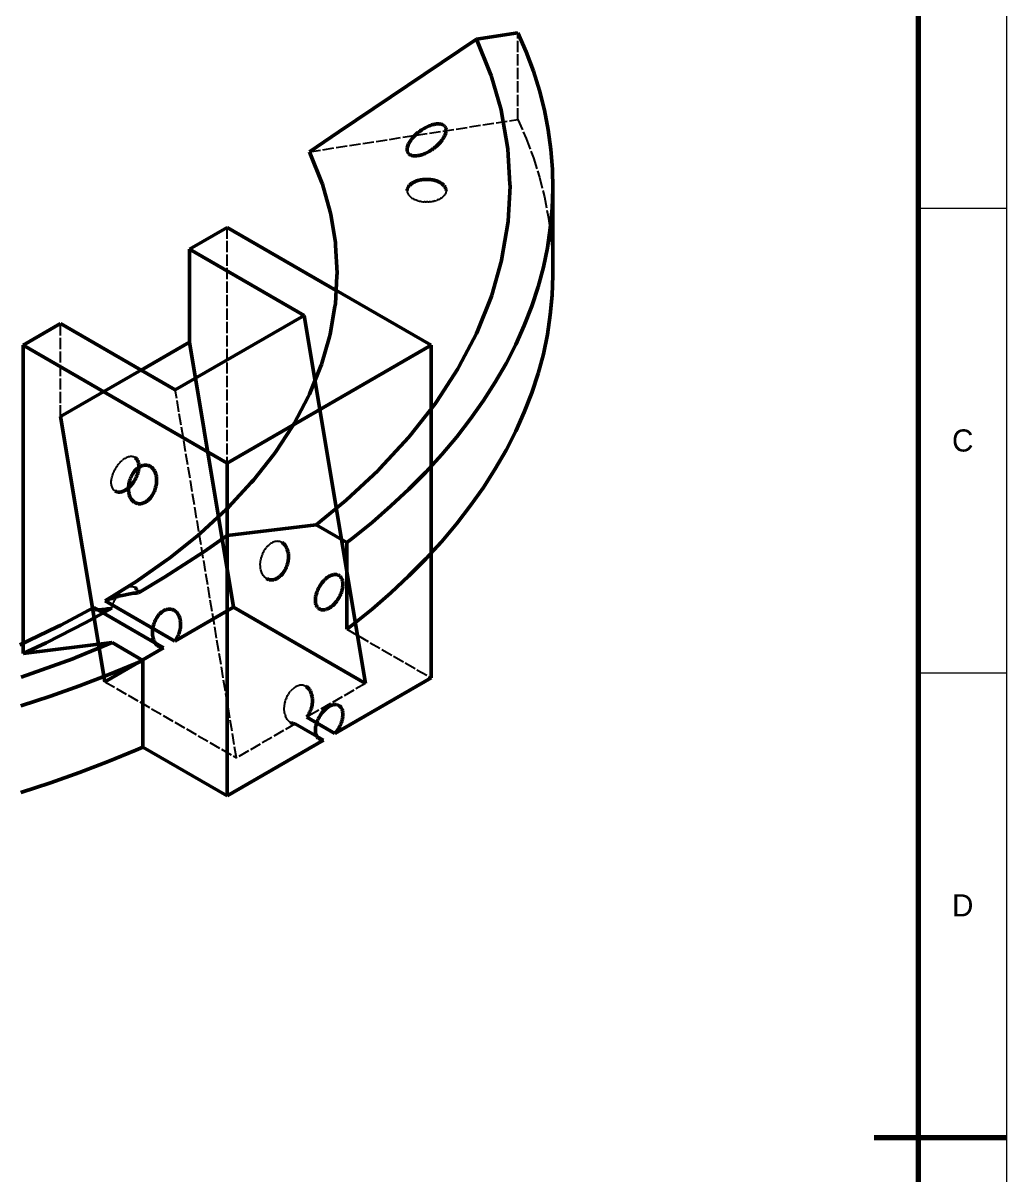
# Model space of a CAD drawing. Header units: millimetres. Extents: x 0 to 594, y 0 to 420.
# Drawn here: x 482.9 to 594, y 205.8 to 335.9 of the extents above; entities that cross this region are included whole.
import ezdxf
from ezdxf.enums import TextEntityAlignment as Align

# ---------------------------------------------------------------- set-up
doc = ezdxf.new("R2010")
doc.units = ezdxf.units.MM
doc.linetypes.add('DASHED', pattern=[1.524, 1.27, -0.254])
for name, color, linetype, lineweight in [('FINA', 7, 'CONTINUOUS', 18), ('NORMA', 7, 'CONTINUOUS', 70), ('OCULTA', 8, 'DASHED', 25), ('TEXTO', 7, 'CONTINUOUS', 25), ('VISIBLE', 7, 'CONTINUOUS', 50)]:
    doc.layers.add(name, color=color, linetype=linetype, lineweight=lineweight)

msp = doc.modelspace()

# ---------------------------------------------------------------- linework, layer by layer
at = {"layer": 'FINA'}
for p, q in [((584, 315), (594, 315)), ((584, 262.5), (594, 262.5)), ((584, 210), (594, 210))]:
    msp.add_line(p, q, dxfattribs=at)
msp.add_lwpolyline([(0, 0), (594, 0), (594, 420), (0, 420)], close=True, dxfattribs=at)
at = {"layer": 'NORMA'}
msp.add_line((594, 210), (579, 210), dxfattribs=at)
msp.add_lwpolyline([(20, 10), (584, 10), (584, 410), (20, 410)], close=True, dxfattribs=at)
at = {"layer": 'OCULTA'}
for p, q in [((538.76, 325), (538.76, 334.8)), ((515.22, 321.36), (538.76, 325)), ((538.76, 325), (539.7, 322.84)), ((539.7, 322.84), (540.51, 320.66)), ((540.51, 320.66), (541.19, 318.47)), ((541.19, 318.47), (541.75, 316.27)), ((526.25, 316.97), (526.25, 316.88)), ((526.25, 316.88), (526.26, 316.8)), ((526.26, 316.8), (526.29, 316.72)), ((526.29, 316.72), (526.32, 316.64)), ((526.32, 316.64), (526.36, 316.56)), ((526.36, 316.56), (526.41, 316.48)), ((526.41, 316.48), (526.47, 316.4)), ((526.47, 316.4), (526.54, 316.33)), ((526.54, 316.33), (526.62, 316.26)), ((526.62, 316.26), (526.7, 316.19)), ((526.7, 316.19), (526.79, 316.13)), ((530.19, 316.19), (530.1, 316.13)), ((530.28, 316.26), (530.19, 316.19)), ((530.35, 316.33), (530.28, 316.26)), ((530.42, 316.4), (530.35, 316.33)), ((530.48, 316.48), (530.42, 316.4)), ((530.53, 316.56), (530.48, 316.48)), ((530.57, 316.64), (530.53, 316.56)), ((530.6, 316.72), (530.57, 316.64)), ((530.63, 316.8), (530.6, 316.72)), ((530.64, 316.88), (530.63, 316.8)), ((530.65, 316.97), (530.64, 316.88)), ((541.75, 316.27), (542.18, 314.05)), ((526.79, 316.13), (526.89, 316.07)), ((526.89, 316.07), (527, 316.01)), ((527, 316.01), (527.11, 315.96)), ((527.11, 315.96), (527.22, 315.91)), ((527.22, 315.91), (527.35, 315.87)), ((527.47, 315.83), (527.35, 315.87)), ((527.47, 315.83), (527.6, 315.79)), ((527.6, 315.79), (527.74, 315.76)), ((527.74, 315.76), (527.88, 315.74)), ((527.88, 315.74), (528.02, 315.72)), ((528.02, 315.72), (528.16, 315.71)), ((528.3, 315.7), (528.16, 315.71)), ((528.3, 315.7), (528.45, 315.7)), ((528.59, 315.7), (528.45, 315.7)), ((528.59, 315.7), (528.73, 315.71)), ((528.88, 315.72), (528.73, 315.71)), ((528.88, 315.72), (529.02, 315.74)), ((529.02, 315.74), (529.15, 315.76)), ((529.15, 315.76), (529.29, 315.79)), ((529.42, 315.83), (529.29, 315.79)), ((529.42, 315.83), (529.55, 315.87)), ((529.67, 315.91), (529.55, 315.87)), ((529.79, 315.96), (529.67, 315.91)), ((529.79, 315.96), (529.9, 316.01)), ((530, 316.07), (529.9, 316.01)), ((530.1, 316.13), (530, 316.07)), ((542.18, 314.05), (542.49, 311.84)), ((505.91, 278.01), (505.91, 312.81)), ((542.49, 311.84), (542.67, 309.61)), ((542.67, 309.61), (542.71, 307.38)), ((487.1, 291.45), (487.1, 301.95)), ((506.97, 252.91), (500.06, 294.47)), ((493.7, 286.14), (493.79, 286.24)), ((493.88, 286.34), (493.79, 286.24)), ((493.88, 286.34), (493.98, 286.43)), ((493.98, 286.43), (494.08, 286.51)), ((494.18, 286.59), (494.08, 286.51)), ((494.18, 286.59), (494.28, 286.66)), ((494.38, 286.72), (494.28, 286.66)), ((494.49, 286.78), (494.38, 286.72)), ((494.59, 286.82), (494.49, 286.78)), ((494.69, 286.86), (494.59, 286.82)), ((494.79, 286.89), (494.69, 286.86)), ((494.88, 286.91), (494.79, 286.89)), ((494.98, 286.93), (494.88, 286.91)), ((495.07, 286.93), (494.98, 286.93)), ((495.16, 286.93), (495.07, 286.93)), ((495.25, 286.92), (495.16, 286.93)), ((495.33, 286.9), (495.25, 286.92)), ((495.41, 286.87), (495.33, 286.9)), ((495.48, 286.83), (495.41, 286.87)), ((492.95, 284.78), (492.99, 284.91)), ((492.99, 284.91), (493.04, 285.04)), ((493.04, 285.04), (493.09, 285.18)), ((493.09, 285.18), (493.15, 285.3)), ((493.15, 285.3), (493.21, 285.43)), ((493.28, 285.56), (493.21, 285.43)), ((493.28, 285.56), (493.36, 285.68)), ((493.36, 285.68), (493.44, 285.8)), ((493.44, 285.8), (493.52, 285.92)), ((493.61, 286.03), (493.52, 285.92)), ((493.61, 286.03), (493.7, 286.14)), ((492.83, 284.15), (492.84, 284.27)), ((492.83, 284.03), (492.83, 284.15)), ((492.83, 283.91), (492.83, 284.03)), ((492.84, 283.8), (492.83, 283.91)), ((492.84, 284.27), (492.86, 284.39)), ((492.86, 283.69), (492.84, 283.8)), ((492.86, 284.39), (492.88, 284.52)), ((492.88, 283.59), (492.86, 283.69)), ((492.88, 284.52), (492.91, 284.65)), ((492.91, 284.65), (492.95, 284.78)), ((492.91, 283.5), (492.88, 283.59)), ((492.95, 283.41), (492.91, 283.5)), ((492.99, 283.32), (492.95, 283.41)), ((493.04, 283.25), (492.99, 283.32)), ((493.09, 283.18), (493.04, 283.25)), ((493.15, 283.12), (493.09, 283.18)), ((493.21, 283.06), (493.15, 283.12)), ((493.28, 283.02), (493.21, 283.06)), ((510.72, 277.04), (510.82, 277.11)), ((510.92, 277.17), (510.82, 277.11)), ((511.02, 277.23), (510.92, 277.17)), ((511.13, 277.27), (511.02, 277.23)), ((511.23, 277.31), (511.13, 277.27)), ((511.33, 277.34), (511.23, 277.31)), ((511.44, 277.36), (511.33, 277.34)), ((511.54, 277.37), (511.44, 277.36)), ((511.64, 277.36), (511.54, 277.37)), ((511.74, 277.36), (511.64, 277.36)), ((511.84, 277.34), (511.74, 277.36)), ((511.94, 277.31), (511.84, 277.34)), ((512.03, 277.27), (511.94, 277.31)), ((512.12, 277.23), (512.03, 277.27)), ((509.82, 275.68), (509.86, 275.82)), ((509.92, 275.96), (509.86, 275.82)), ((509.92, 275.96), (509.98, 276.09)), ((509.98, 276.09), (510.04, 276.22)), ((510.04, 276.22), (510.11, 276.34)), ((510.19, 276.46), (510.11, 276.34)), ((510.19, 276.46), (510.27, 276.57)), ((510.27, 276.57), (510.35, 276.68)), ((510.44, 276.78), (510.35, 276.68)), ((510.44, 276.78), (510.53, 276.87)), ((510.53, 276.87), (510.62, 276.96)), ((510.72, 277.04), (510.62, 276.96)), ((509.66, 274.83), (509.67, 274.97)), ((509.66, 274.69), (509.66, 274.83)), ((509.67, 274.55), (509.66, 274.69)), ((509.67, 274.97), (509.69, 275.12)), ((509.68, 274.42), (509.67, 274.55)), ((509.69, 275.12), (509.71, 275.26)), ((509.71, 275.26), (509.74, 275.4)), ((509.74, 275.4), (509.77, 275.54)), ((509.82, 275.68), (509.77, 275.54)), ((509.7, 274.29), (509.68, 274.42)), ((509.72, 274.16), (509.7, 274.29)), ((509.75, 274.04), (509.72, 274.16)), ((509.79, 273.92), (509.75, 274.04)), ((509.83, 273.8), (509.79, 273.92)), ((509.88, 273.7), (509.83, 273.8)), ((509.94, 273.6), (509.88, 273.7)), ((510, 273.5), (509.94, 273.6)), ((510.07, 273.41), (510, 273.5)), ((510.14, 273.33), (510.07, 273.41)), ((510.22, 273.26), (510.14, 273.33)), ((510.3, 273.2), (510.22, 273.26)), ((494.28, 271.96), (494.18, 271.89)), ((494.38, 272.02), (494.28, 271.96)), ((494.49, 272.08), (494.38, 272.02)), ((494.59, 272.13), (494.49, 272.08)), ((494.69, 272.16), (494.59, 272.13)), ((494.79, 272.19), (494.69, 272.16)), ((494.88, 272.22), (494.79, 272.19)), ((494.98, 272.23), (494.88, 272.22)), ((495.07, 272.24), (494.98, 272.23)), ((495.16, 272.23), (495.07, 272.24)), ((495.25, 272.22), (495.16, 272.23)), ((495.33, 272.2), (495.25, 272.22)), ((495.41, 272.17), (495.33, 272.2)), ((495.48, 272.13), (495.41, 272.17)), ((510.39, 273.15), (510.3, 273.2)), ((493.09, 270.48), (493.15, 270.61)), ((493.15, 270.61), (493.21, 270.74)), ((493.28, 270.86), (493.21, 270.74)), ((493.28, 270.86), (493.36, 270.99)), ((493.36, 270.99), (493.44, 271.11)), ((493.44, 271.11), (493.52, 271.22)), ((493.61, 271.33), (493.52, 271.22)), ((493.61, 271.33), (493.7, 271.44)), ((493.7, 271.44), (493.79, 271.54)), ((493.88, 271.64), (493.79, 271.54)), ((493.98, 271.73), (493.88, 271.64)), ((493.98, 271.73), (494.08, 271.81)), ((494.18, 271.89), (494.08, 271.81)), ((492.88, 269.82), (492.91, 269.95)), ((492.88, 269.8), (492.88, 269.82)), ((492.91, 269.95), (492.95, 270.08)), ((492.95, 270.08), (492.99, 270.22)), ((492.99, 270.22), (493.04, 270.35)), ((493.04, 270.35), (493.09, 270.48)), ((519.44, 267.44), (528.96, 261.94)), ((492.08, 261.51), (506.97, 252.91)), ((512.89, 260.2), (512.82, 260.08)), ((512.89, 260.2), (512.97, 260.31)), ((512.97, 260.31), (513.06, 260.42)), ((513.14, 260.52), (513.06, 260.42)), ((513.24, 260.61), (513.14, 260.52)), ((513.24, 260.61), (513.33, 260.7)), ((513.43, 260.78), (513.33, 260.7)), ((513.53, 260.85), (513.43, 260.78)), ((513.63, 260.91), (513.53, 260.85)), ((513.73, 260.97), (513.63, 260.91)), ((513.83, 261.01), (513.73, 260.97)), ((513.94, 261.05), (513.83, 261.01)), ((514.04, 261.08), (513.94, 261.05)), ((514.14, 261.1), (514.04, 261.08)), ((514.25, 261.11), (514.14, 261.1)), ((514.35, 261.11), (514.25, 261.11)), ((514.45, 261.1), (514.35, 261.11)), ((514.55, 261.08), (514.45, 261.1)), ((514.64, 261.05), (514.55, 261.08)), ((514.73, 261.01), (514.64, 261.05)), ((514.82, 260.97), (514.73, 261.01)), ((521.54, 261.32), (514.9, 257.49)), ((512.39, 258.86), (512.42, 259)), ((512.42, 259), (512.44, 259.14)), ((512.48, 259.28), (512.44, 259.14)), ((512.48, 259.28), (512.52, 259.42)), ((512.52, 259.42), (512.57, 259.56)), ((512.62, 259.7), (512.57, 259.56)), ((512.62, 259.7), (512.68, 259.83)), ((512.68, 259.83), (512.75, 259.96)), ((512.75, 259.96), (512.82, 260.08)), ((512.37, 258.57), (512.38, 258.71)), ((512.37, 258.43), (512.37, 258.57)), ((512.37, 258.3), (512.37, 258.43)), ((512.38, 258.16), (512.37, 258.3)), ((512.38, 258.71), (512.39, 258.86)), ((512.4, 258.03), (512.38, 258.16)), ((512.43, 257.9), (512.4, 258.03)), ((512.46, 257.78), (512.43, 257.9)), ((512.46, 257.78), (512.5, 257.66)), ((512.54, 257.54), (512.5, 257.66)), ((513.61, 256.75), (506.97, 252.91)), ((512.59, 257.44), (512.54, 257.54)), ((512.65, 257.34), (512.59, 257.44)), ((512.71, 257.24), (512.65, 257.34)), ((512.78, 257.16), (512.71, 257.24)), ((512.85, 257.08), (512.78, 257.16)), ((512.92, 257), (512.85, 257.08)), ((513.01, 256.94), (512.92, 257)), ((513.09, 256.89), (513.01, 256.94))]:
    msp.add_line(p, q, dxfattribs=at)
at = {"layer": 'VISIBLE'}
for p, q in [((534.08, 334.07), (538.76, 334.8)), ((534.08, 334.07), (538.76, 334.8)), ((538.76, 334.8), (539.7, 332.64)), ((538.76, 334.8), (538.76, 334.8)), ((538.76, 334.8), (538.76, 334.8)), ((538.76, 334.8), (539.7, 332.64)), ((518.54, 323.59), (534.08, 334.07)), ((518.54, 323.59), (534.08, 334.07)), ((534.08, 334.07), (535.64, 330.22)), ((534.08, 334.07), (534.08, 334.07)), ((534.08, 334.07), (534.08, 334.07)), ((539.7, 332.64), (540.51, 330.46)), ((539.7, 332.64), (539.7, 332.64)), ((539.7, 332.64), (540.51, 330.46)), ((540.51, 330.46), (541.19, 328.27)), ((540.51, 330.46), (540.51, 330.46)), ((540.51, 330.46), (541.19, 328.27)), ((535.64, 330.22), (535.74, 329.98)), ((535.74, 329.98), (536.85, 326.08)), ((541.19, 328.27), (541.75, 326.06)), ((541.19, 328.27), (541.19, 328.27)), ((541.19, 328.27), (541.75, 326.06)), ((536.85, 326.08), (536.92, 325.84)), ((536.92, 325.84), (537.59, 321.9)), ((541.75, 326.06), (542.18, 323.85)), ((541.75, 326.06), (541.75, 326.06)), ((541.75, 326.06), (542.18, 323.85)), ((528.02, 323.91), (528.16, 323.99)), ((528.3, 324.07), (528.16, 323.99)), ((528.3, 324.07), (528.45, 324.15)), ((528.45, 324.15), (528.59, 324.22)), ((528.59, 324.22), (528.73, 324.28)), ((528.88, 324.33), (528.73, 324.28)), ((528.88, 324.33), (529.02, 324.38)), ((529.02, 324.38), (529.15, 324.42)), ((529.15, 324.42), (529.29, 324.45)), ((529.29, 324.45), (529.42, 324.48)), ((529.42, 324.48), (529.55, 324.5)), ((529.55, 324.5), (529.67, 324.51)), ((529.67, 324.51), (529.79, 324.51)), ((529.79, 324.51), (529.9, 324.51)), ((529.9, 324.51), (530, 324.49)), ((530, 324.49), (530.1, 324.47)), ((530.1, 324.47), (530.19, 324.45)), ((530.19, 324.45), (530.28, 324.41)), ((530.28, 324.41), (530.35, 324.37)), ((530.35, 324.37), (530.42, 324.32)), ((530.42, 324.32), (530.48, 324.26)), ((530.48, 324.26), (530.53, 324.2)), ((530.53, 324.2), (530.57, 324.13)), ((530.57, 324.13), (530.6, 324.05)), ((530.6, 324.05), (530.63, 323.97)), ((530.63, 323.97), (530.64, 323.88)), ((518.54, 323.59), (515.22, 321.36)), ((515.22, 321.36), (518.54, 323.59)), ((526.7, 322.72), (526.62, 322.6)), ((526.7, 322.72), (526.79, 322.84)), ((526.89, 322.95), (526.79, 322.84)), ((526.89, 322.95), (527, 323.07)), ((527.11, 323.19), (527, 323.07)), ((527.11, 323.19), (527.22, 323.3)), ((527.22, 323.3), (527.35, 323.41)), ((527.47, 323.52), (527.35, 323.41)), ((527.47, 323.52), (527.6, 323.62)), ((527.6, 323.62), (527.74, 323.72)), ((527.74, 323.72), (527.88, 323.82)), ((527.88, 323.82), (528.02, 323.91)), ((530.1, 322.56), (530.19, 322.68)), ((530.19, 322.68), (530.28, 322.8)), ((530.35, 322.92), (530.28, 322.8)), ((530.42, 323.03), (530.35, 322.92)), ((530.42, 323.03), (530.48, 323.15)), ((530.53, 323.26), (530.48, 323.15)), ((530.57, 323.38), (530.53, 323.26)), ((530.57, 323.38), (530.6, 323.48)), ((530.63, 323.59), (530.6, 323.48)), ((530.64, 323.69), (530.63, 323.59)), ((530.64, 323.88), (530.65, 323.79)), ((530.65, 323.79), (530.64, 323.69)), ((542.18, 323.85), (542.49, 321.63)), ((542.18, 323.85), (542.18, 323.85)), ((542.18, 323.85), (542.49, 321.63)), ((515.22, 321.36), (515.34, 321.06)), ((515.34, 321.06), (515.22, 321.36)), ((515.22, 321.36), (515.22, 321.36)), ((515.22, 321.36), (515.22, 321.36)), ((526.26, 321.81), (526.25, 321.71)), ((526.25, 321.71), (526.25, 321.61)), ((526.25, 321.61), (526.25, 321.52)), ((526.25, 321.52), (526.26, 321.43)), ((526.26, 321.81), (526.29, 321.91)), ((526.26, 321.43), (526.29, 321.35)), ((526.32, 322.02), (526.29, 321.91)), ((526.29, 321.35), (526.32, 321.27)), ((526.36, 322.13), (526.32, 322.02)), ((526.41, 322.25), (526.36, 322.13)), ((526.47, 322.36), (526.41, 322.25)), ((526.47, 322.36), (526.54, 322.48)), ((526.62, 322.6), (526.54, 322.48)), ((528.59, 321.32), (528.73, 321.4)), ((528.73, 321.4), (528.88, 321.49)), ((528.88, 321.49), (529.02, 321.58)), ((529.02, 321.58), (529.15, 321.68)), ((529.15, 321.68), (529.29, 321.78)), ((529.29, 321.78), (529.42, 321.88)), ((529.42, 321.88), (529.55, 321.99)), ((529.55, 321.99), (529.67, 322.1)), ((529.67, 322.1), (529.79, 322.21)), ((529.79, 322.21), (529.9, 322.33)), ((530, 322.44), (529.9, 322.33)), ((530, 322.44), (530.1, 322.56)), ((537.59, 321.9), (537.63, 321.66)), ((537.63, 321.66), (537.86, 317.7)), ((542.49, 321.63), (542.67, 319.41)), ((542.49, 321.63), (542.49, 321.63)), ((542.49, 321.63), (542.67, 319.41)), ((515.34, 321.06), (516.58, 317.98)), ((516.58, 317.98), (515.34, 321.06)), ((526.32, 321.27), (526.36, 321.2)), ((526.36, 321.2), (526.41, 321.14)), ((526.41, 321.14), (526.47, 321.08)), ((526.47, 321.08), (526.54, 321.03)), ((526.54, 321.03), (526.62, 320.99)), ((526.62, 320.99), (526.7, 320.95)), ((526.7, 320.95), (526.79, 320.92)), ((526.79, 320.92), (526.89, 320.9)), ((526.89, 320.9), (527, 320.89)), ((527, 320.89), (527.11, 320.88)), ((527.11, 320.88), (527.22, 320.89)), ((527.22, 320.89), (527.35, 320.9)), ((527.47, 320.92), (527.35, 320.9)), ((527.47, 320.92), (527.6, 320.94)), ((527.6, 320.94), (527.74, 320.97)), ((527.74, 320.97), (527.88, 321.02)), ((527.88, 321.02), (528.02, 321.06)), ((528.02, 321.06), (528.16, 321.12)), ((528.3, 321.18), (528.16, 321.12)), ((528.3, 321.18), (528.45, 321.25)), ((528.45, 321.25), (528.59, 321.32)), ((542.67, 319.41), (542.71, 317.18)), ((542.67, 319.41), (542.67, 319.41)), ((542.67, 319.41), (542.71, 317.18)), ((516.58, 317.98), (516.67, 317.68)), ((516.67, 317.68), (516.58, 317.98)), ((516.58, 317.98), (516.58, 317.98)), ((516.67, 317.68), (517.56, 314.57)), ((517.56, 314.57), (516.67, 317.68)), ((526.41, 317.45), (526.36, 317.37)), ((526.47, 317.53), (526.41, 317.45)), ((526.54, 317.6), (526.47, 317.53)), ((526.62, 317.67), (526.54, 317.6)), ((526.7, 317.74), (526.62, 317.67)), ((526.79, 317.8), (526.7, 317.74)), ((526.89, 317.86), (526.79, 317.8)), ((527, 317.92), (526.89, 317.86)), ((527.11, 317.97), (527, 317.92)), ((527.11, 317.97), (527.22, 318.02)), ((527.35, 318.07), (527.22, 318.02)), ((527.47, 318.11), (527.35, 318.07)), ((527.47, 318.11), (527.6, 318.14)), ((527.6, 318.14), (527.74, 318.17)), ((527.88, 318.19), (527.74, 318.17)), ((527.88, 318.19), (528.02, 318.21)), ((528.16, 318.23), (528.02, 318.21)), ((528.3, 318.23), (528.16, 318.23)), ((528.3, 318.23), (528.45, 318.24)), ((528.45, 318.24), (528.59, 318.23)), ((528.59, 318.23), (528.73, 318.23)), ((528.88, 318.21), (528.73, 318.23)), ((528.88, 318.21), (529.02, 318.19)), ((529.02, 318.19), (529.15, 318.17)), ((529.15, 318.17), (529.29, 318.14)), ((529.29, 318.14), (529.42, 318.11)), ((529.42, 318.11), (529.55, 318.07)), ((529.55, 318.07), (529.67, 318.02)), ((529.67, 318.02), (529.79, 317.97)), ((529.79, 317.97), (529.9, 317.92)), ((529.9, 317.92), (530, 317.86)), ((530, 317.86), (530.1, 317.8)), ((530.1, 317.8), (530.19, 317.74)), ((530.19, 317.74), (530.28, 317.67)), ((530.28, 317.67), (530.35, 317.6)), ((530.35, 317.6), (530.42, 317.53)), ((530.42, 317.53), (530.48, 317.45)), ((530.48, 317.45), (530.53, 317.37)), ((537.87, 317.46), (537.65, 313.51)), ((537.86, 317.7), (537.87, 317.46)), ((526.26, 317.13), (526.25, 317.05)), ((526.25, 317.05), (526.25, 316.97)), ((526.29, 317.21), (526.26, 317.13)), ((526.32, 317.29), (526.29, 317.21)), ((526.36, 317.37), (526.32, 317.29)), ((530.53, 317.37), (530.57, 317.29)), ((530.57, 317.29), (530.6, 317.21)), ((530.6, 317.21), (530.63, 317.13)), ((530.63, 317.13), (530.64, 317.05)), ((530.64, 317.05), (530.65, 316.97)), ((542.71, 317.18), (542.63, 314.96)), ((542.71, 317.18), (542.71, 317.18)), ((542.71, 317.18), (542.71, 307.38)), ((542.63, 314.96), (542.42, 312.73)), ((517.56, 314.57), (517.61, 314.27)), ((517.61, 314.27), (517.56, 314.57)), ((517.56, 314.57), (517.56, 314.57)), ((517.61, 314.27), (518.15, 311.12)), ((518.15, 311.12), (517.61, 314.27)), ((505.91, 312.81), (501.67, 310.36)), ((501.67, 310.36), (505.91, 312.81)), ((505.91, 312.81), (528.96, 299.5)), ((505.91, 312.81), (505.91, 312.81)), ((505.91, 312.81), (505.91, 312.81)), ((505.91, 312.81), (518.23, 305.69)), ((537.63, 313.26), (536.96, 309.33)), ((537.65, 313.51), (537.63, 313.26)), ((542.42, 312.73), (542.09, 310.52)), ((518.15, 311.12), (518.16, 310.82)), ((518.16, 310.82), (518.15, 311.12)), ((518.15, 311.12), (518.15, 311.12)), ((501.67, 299.86), (501.67, 310.36)), ((501.67, 310.36), (514.63, 302.88)), ((501.67, 299.86), (501.67, 310.36)), ((501.67, 310.36), (501.67, 310.36)), ((501.67, 310.36), (501.67, 310.36)), ((518.16, 310.82), (518.34, 307.66)), ((518.34, 307.66), (518.16, 310.82)), ((542.09, 310.52), (541.63, 308.31)), ((536.92, 309.08), (535.8, 305.18)), ((536.96, 309.33), (536.92, 309.08)), ((518.32, 307.36), (518.15, 304.2)), ((518.23, 305.69), (518.32, 307.36)), ((518.34, 307.66), (518.32, 307.36)), ((518.32, 307.36), (518.34, 307.66)), ((518.34, 307.66), (518.34, 307.66)), ((541.63, 308.31), (541.03, 306.11)), ((542.71, 307.38), (542.63, 305.16)), ((542.71, 307.38), (542.63, 305.16)), ((542.71, 307.38), (542.71, 307.38)), ((541.03, 306.11), (540.32, 303.92)), ((518.23, 305.69), (518.23, 305.69)), ((518.23, 305.69), (518.23, 305.69)), ((518.23, 305.69), (518.23, 305.69)), ((518.23, 305.69), (518.23, 305.69)), ((518.23, 305.69), (518.23, 305.69)), ((518.23, 305.69), (518.23, 305.69)), ((518.23, 305.69), (518.23, 305.69)), ((518.23, 305.69), (518.23, 305.69)), ((518.23, 305.69), (518.23, 305.69)), ((518.23, 305.69), (518.23, 305.69)), ((518.23, 305.69), (518.23, 305.69)), ((518.23, 305.69), (518.23, 305.69)), ((518.23, 305.69), (518.23, 305.69)), ((518.23, 305.69), (518.23, 305.69)), ((518.23, 305.69), (518.23, 305.69)), ((518.23, 305.69), (518.23, 305.69)), ((518.23, 305.69), (518.23, 305.69)), ((518.23, 305.69), (518.23, 305.69)), ((518.23, 305.69), (518.23, 305.69)), ((518.23, 305.69), (518.23, 305.69)), ((518.23, 305.69), (518.23, 305.69)), ((535.74, 304.94), (534.18, 301.09)), ((535.8, 305.18), (535.74, 304.94)), ((542.63, 305.16), (542.42, 302.94)), ((542.63, 305.16), (542.42, 302.94)), ((542.63, 305.16), (542.63, 305.16)), ((518.09, 303.9), (517.56, 300.76)), ((518.15, 304.2), (518.09, 303.9)), ((540.32, 303.92), (539.48, 301.75)), ((487.1, 301.95), (482.86, 299.5)), ((482.86, 299.5), (487.1, 301.95)), ((487.1, 301.95), (500.06, 294.47)), ((487.1, 301.95), (487.1, 301.95)), ((487.1, 301.95), (487.1, 301.95)), ((487.1, 301.95), (496.19, 296.7)), ((514.63, 302.88), (500.06, 294.47)), ((521.54, 261.32), (514.63, 302.88)), ((542.42, 302.94), (542.09, 300.72)), ((542.42, 302.94), (542.09, 300.72)), ((542.42, 302.94), (542.42, 302.94)), ((517.56, 300.76), (517.47, 300.46)), ((534.08, 300.85), (532.09, 297.06)), ((534.18, 301.09), (534.08, 300.85)), ((539.48, 301.75), (538.51, 299.59)), ((542.09, 300.72), (541.63, 298.51)), ((542.09, 300.72), (541.63, 298.51)), ((542.09, 300.72), (542.09, 300.72)), ((482.86, 264.7), (482.86, 299.5)), ((482.86, 299.5), (505.91, 286.19)), ((482.86, 265.87), (482.86, 299.5)), ((482.86, 299.5), (482.86, 299.5)), ((482.86, 299.5), (482.86, 299.5)), ((501.67, 299.86), (487.1, 291.45)), ((496.19, 296.7), (501.67, 299.86)), ((506.65, 269.92), (501.67, 299.86)), ((501.67, 299.86), (501.67, 299.86)), ((501.67, 299.86), (501.67, 299.86)), ((501.67, 299.86), (501.67, 299.86)), ((501.67, 299.86), (501.67, 299.86)), ((501.67, 299.86), (501.67, 299.86)), ((501.67, 299.86), (501.67, 299.86)), ((501.67, 299.86), (501.67, 299.86)), ((501.67, 299.86), (501.67, 299.86)), ((501.67, 299.86), (501.67, 299.86)), ((501.67, 299.86), (501.67, 299.86)), ((501.67, 299.86), (501.67, 299.86)), ((528.96, 299.5), (505.91, 286.19)), ((517.47, 300.46), (516.58, 297.34)), ((528.96, 261.94), (528.96, 299.5)), ((538.51, 299.59), (537.42, 297.45)), ((541.63, 298.51), (541.03, 296.31)), ((541.63, 298.51), (541.03, 296.31)), ((541.63, 298.51), (541.63, 298.51)), ((496.19, 296.7), (496.19, 296.7)), ((496.19, 296.7), (496.19, 296.7)), ((496.19, 296.7), (496.19, 296.7)), ((496.19, 296.7), (496.19, 296.7)), ((496.19, 296.7), (496.19, 296.7)), ((496.19, 296.7), (496.19, 296.7)), ((496.19, 296.7), (496.19, 296.7)), ((496.19, 296.7), (496.19, 296.7)), ((496.19, 296.7), (496.19, 296.7)), ((496.19, 296.7), (496.19, 296.7)), ((496.19, 296.7), (496.19, 296.7)), ((516.46, 297.05), (515.22, 293.97)), ((516.58, 297.34), (516.46, 297.05)), ((531.97, 296.83), (529.56, 293.13)), ((532.09, 297.06), (531.97, 296.83)), ((537.42, 297.45), (536.2, 295.34)), ((536.2, 295.34), (534.87, 293.25)), ((541.03, 296.31), (540.32, 294.12)), ((541.03, 296.31), (540.32, 294.12)), ((541.03, 296.31), (541.03, 296.31)), ((540.32, 294.12), (539.48, 291.95)), ((540.32, 294.12), (539.48, 291.95)), ((540.32, 294.12), (540.32, 294.12)), ((515.07, 293.68), (513.48, 290.66)), ((515.22, 293.97), (515.07, 293.68)), ((529.41, 292.9), (526.58, 289.3)), ((529.56, 293.13), (529.41, 292.9)), ((534.87, 293.25), (533.42, 291.19)), ((492.08, 261.51), (487.1, 291.45)), ((539.48, 291.95), (538.51, 289.79)), ((539.48, 291.95), (538.51, 289.79)), ((539.48, 291.95), (539.48, 291.95)), ((513.29, 290.37), (511.37, 287.42)), ((513.48, 290.66), (513.29, 290.37)), ((533.42, 291.19), (531.85, 289.16)), ((526.41, 289.08), (523.18, 285.59)), ((526.58, 289.3), (526.41, 289.08)), ((531.85, 289.16), (530.16, 287.16)), ((538.51, 289.79), (537.42, 287.66)), ((538.51, 289.79), (537.42, 287.66)), ((538.51, 289.79), (538.51, 289.79)), ((537.42, 287.66), (536.2, 285.54)), ((537.42, 287.66), (536.2, 285.54)), ((537.42, 287.66), (537.42, 287.66)), ((495.55, 286.78), (495.48, 286.83)), ((495.62, 286.73), (495.55, 286.78)), ((495.68, 286.67), (495.62, 286.73)), ((495.73, 286.6), (495.68, 286.67)), ((495.78, 286.52), (495.73, 286.6)), ((495.82, 286.44), (495.78, 286.52)), ((495.86, 286.35), (495.82, 286.44)), ((495.89, 286.26), (495.86, 286.35)), ((495.91, 286.16), (495.89, 286.26)), ((511.15, 287.14), (508.89, 284.27)), ((511.37, 287.42), (511.15, 287.14)), ((530.16, 287.16), (528.36, 285.19)), ((495.15, 284.81), (495.22, 284.94)), ((495.3, 285.06), (495.22, 284.94)), ((495.3, 285.06), (495.38, 285.17)), ((495.38, 285.17), (495.46, 285.28)), ((495.55, 285.38), (495.46, 285.28)), ((495.55, 285.38), (495.64, 285.47)), ((495.64, 285.47), (495.73, 285.56)), ((495.83, 285.64), (495.73, 285.56)), ((495.78, 284.93), (495.73, 284.8)), ((495.78, 284.93), (495.82, 285.07)), ((495.82, 285.07), (495.86, 285.2)), ((495.83, 285.64), (495.93, 285.71)), ((495.86, 285.2), (495.89, 285.33)), ((495.89, 285.33), (495.91, 285.45)), ((495.93, 286.05), (495.91, 286.16)), ((495.91, 285.45), (495.93, 285.58)), ((495.94, 285.94), (495.93, 286.05)), ((496.03, 285.77), (495.93, 285.71)), ((495.93, 285.58), (495.94, 285.7)), ((495.94, 285.82), (495.94, 285.94)), ((495.94, 285.7), (495.94, 285.82)), ((496.13, 285.82), (496.03, 285.77)), ((496.24, 285.87), (496.13, 285.82)), ((496.34, 285.91), (496.24, 285.87)), ((496.44, 285.94), (496.34, 285.91)), ((496.55, 285.95), (496.44, 285.94)), ((496.65, 285.96), (496.55, 285.95)), ((496.75, 285.96), (496.65, 285.96)), ((496.85, 285.95), (496.75, 285.96)), ((496.95, 285.93), (496.85, 285.95)), ((497.04, 285.91), (496.95, 285.93)), ((497.14, 285.87), (497.04, 285.91)), ((497.23, 285.82), (497.14, 285.87)), ((497.31, 285.77), (497.23, 285.82)), ((497.39, 285.71), (497.31, 285.77)), ((497.47, 285.63), (497.39, 285.71)), ((497.54, 285.55), (497.47, 285.63)), ((497.61, 285.47), (497.54, 285.55)), ((497.67, 285.37), (497.61, 285.47)), ((497.67, 285.37), (497.73, 285.27)), ((497.78, 285.17), (497.73, 285.27)), ((497.82, 285.05), (497.78, 285.17)), ((497.86, 284.93), (497.82, 285.05)), ((497.89, 284.81), (497.86, 284.93)), ((505.91, 248.63), (505.91, 286.19)), ((522.98, 285.37), (519.36, 282.01)), ((523.18, 285.59), (522.98, 285.37)), ((528.36, 285.19), (526.44, 283.25)), ((536.2, 285.54), (534.87, 283.45)), ((536.2, 285.54), (534.87, 283.45)), ((536.2, 285.54), (536.2, 285.54)), ((494.8, 283.71), (494.78, 283.57)), ((494.8, 283.71), (494.82, 283.86)), ((494.82, 283.86), (494.85, 284)), ((494.85, 284), (494.88, 284.14)), ((494.88, 284.14), (494.92, 284.28)), ((494.98, 283.61), (494.88, 283.51)), ((494.92, 284.28), (494.97, 284.42)), ((495.03, 284.55), (494.97, 284.42)), ((494.98, 283.61), (495.07, 283.71)), ((495.03, 284.55), (495.09, 284.69)), ((495.07, 283.71), (495.16, 283.82)), ((495.09, 284.69), (495.15, 284.81)), ((495.16, 283.82), (495.25, 283.93)), ((495.25, 283.93), (495.33, 284.05)), ((495.33, 284.05), (495.41, 284.17)), ((495.41, 284.17), (495.48, 284.29)), ((495.55, 284.41), (495.48, 284.29)), ((495.55, 284.41), (495.62, 284.54)), ((495.62, 284.54), (495.68, 284.67)), ((495.68, 284.67), (495.73, 284.8)), ((497.9, 283.71), (497.87, 283.57)), ((497.92, 284.68), (497.89, 284.81)), ((497.9, 283.71), (497.92, 283.85)), ((497.93, 284.55), (497.92, 284.68)), ((497.94, 283.99), (497.92, 283.85)), ((497.95, 284.41), (497.93, 284.55)), ((497.94, 283.99), (497.95, 284.14)), ((497.95, 284.28), (497.95, 284.41)), ((497.95, 284.14), (497.95, 284.28)), ((508.64, 284), (506.07, 281.21)), ((508.89, 284.27), (508.64, 284)), ((493.36, 282.98), (493.28, 283.02)), ((493.44, 282.95), (493.36, 282.98)), ((493.52, 282.93), (493.44, 282.95)), ((493.61, 282.92), (493.52, 282.93)), ((493.7, 282.92), (493.61, 282.92)), ((493.79, 282.92), (493.7, 282.92)), ((493.88, 282.93), (493.79, 282.92)), ((493.98, 282.96), (493.88, 282.93)), ((494.08, 282.99), (493.98, 282.96)), ((494.18, 283.03), (494.08, 282.99)), ((494.28, 283.07), (494.18, 283.03)), ((494.38, 283.13), (494.28, 283.07)), ((494.49, 283.19), (494.38, 283.13)), ((494.59, 283.26), (494.49, 283.19)), ((494.69, 283.34), (494.59, 283.26)), ((494.79, 283.42), (494.69, 283.34)), ((494.77, 283.43), (494.78, 283.57)), ((494.77, 283.29), (494.77, 283.43)), ((494.77, 283.15), (494.77, 283.29)), ((494.79, 283.02), (494.77, 283.15)), ((494.79, 283.42), (494.88, 283.51)), ((494.8, 282.89), (494.79, 283.02)), ((494.83, 282.76), (494.8, 282.89)), ((494.86, 282.63), (494.83, 282.76)), ((494.9, 282.51), (494.86, 282.63)), ((494.94, 282.4), (494.9, 282.51)), ((494.99, 282.29), (494.94, 282.4)), ((497.26, 282.29), (497.34, 282.4)), ((497.34, 282.4), (497.42, 282.51)), ((497.42, 282.51), (497.5, 282.63)), ((497.5, 282.63), (497.57, 282.75)), ((497.57, 282.75), (497.63, 282.88)), ((497.63, 282.88), (497.69, 283.01)), ((497.75, 283.15), (497.69, 283.01)), ((497.75, 283.15), (497.8, 283.29)), ((497.8, 283.29), (497.84, 283.43)), ((497.84, 283.43), (497.87, 283.57)), ((526.44, 283.25), (524.42, 281.36)), ((534.87, 283.45), (533.42, 281.39)), ((534.87, 283.45), (533.42, 281.39)), ((534.87, 283.45), (534.87, 283.45)), ((494.99, 282.29), (495.05, 282.19)), ((495.11, 282.1), (495.05, 282.19)), ((495.18, 282.01), (495.11, 282.1)), ((495.25, 281.93), (495.18, 282.01)), ((495.33, 281.86), (495.25, 281.93)), ((495.41, 281.8), (495.33, 281.86)), ((495.49, 281.74), (495.41, 281.8)), ((495.58, 281.7), (495.49, 281.74)), ((495.68, 281.66), (495.58, 281.7)), ((495.77, 281.63), (495.68, 281.66)), ((495.87, 281.61), (495.77, 281.63)), ((495.97, 281.6), (495.87, 281.61)), ((496.07, 281.6), (495.97, 281.6)), ((496.17, 281.61), (496.07, 281.6)), ((496.28, 281.63), (496.17, 281.61)), ((496.38, 281.66), (496.28, 281.63)), ((496.48, 281.7), (496.38, 281.66)), ((496.59, 281.74), (496.48, 281.7)), ((496.69, 281.8), (496.59, 281.74)), ((496.79, 281.86), (496.69, 281.8)), ((496.89, 281.93), (496.79, 281.86)), ((496.99, 282.01), (496.89, 281.93)), ((497.08, 282.1), (496.99, 282.01)), ((497.08, 282.1), (497.17, 282.19)), ((497.26, 282.29), (497.17, 282.19)), ((506.07, 281.21), (505.79, 280.95)), ((519.14, 281.81), (515.96, 279.24)), ((519.36, 282.01), (519.14, 281.81)), ((524.42, 281.36), (522.29, 279.5)), ((533.42, 281.39), (531.85, 279.36)), ((533.42, 281.39), (531.85, 279.36)), ((533.42, 281.39), (533.42, 281.39)), ((505.79, 280.95), (502.9, 278.27)), ((505.91, 278.01), (515.96, 279.24)), ((515.96, 279.24), (519.44, 277.23)), ((522.29, 279.5), (520.05, 277.69)), ((531.85, 279.36), (530.16, 277.36)), ((531.85, 279.36), (530.16, 277.36)), ((531.85, 279.36), (531.85, 279.36)), ((502.59, 278.03), (499.41, 275.46)), ((502.9, 278.27), (502.59, 278.03)), ((505.91, 278.01), (503.29, 276.19)), ((512.2, 277.17), (512.12, 277.23)), ((512.28, 277.11), (512.2, 277.17)), ((512.28, 277.11), (512.36, 277.04)), ((520.05, 277.69), (519.44, 277.23)), ((519.44, 267.44), (519.44, 277.23)), ((530.16, 277.36), (528.36, 275.39)), ((530.16, 277.36), (528.96, 276.05)), ((530.16, 277.36), (530.16, 277.36)), ((503.29, 276.19), (498.82, 273.3)), ((512.43, 276.96), (512.36, 277.04)), ((512.5, 276.87), (512.43, 276.96)), ((512.56, 276.78), (512.5, 276.87)), ((512.62, 276.67), (512.56, 276.78)), ((512.67, 276.57), (512.62, 276.67)), ((512.71, 276.45), (512.67, 276.57)), ((512.75, 276.34), (512.71, 276.45)), ((512.78, 276.21), (512.75, 276.34)), ((512.81, 276.08), (512.78, 276.21)), ((512.83, 275.95), (512.81, 276.08)), ((512.84, 275.82), (512.83, 275.95)), ((512.84, 275.68), (512.84, 275.82)), ((528.96, 276.05), (528.96, 276.05)), ((528.96, 276.05), (528.96, 276.05)), ((528.96, 276.05), (528.96, 276.05)), ((528.96, 276.05), (528.96, 276.05)), ((528.96, 276.05), (528.96, 276.05)), ((528.96, 276.05), (528.96, 276.05)), ((528.96, 276.05), (528.96, 276.05)), ((528.96, 276.05), (528.96, 276.05)), ((528.96, 276.05), (528.96, 261.94)), ((499.07, 275.22), (495.6, 272.78)), ((499.41, 275.46), (499.07, 275.22)), ((512.64, 274.55), (512.59, 274.42)), ((512.64, 274.55), (512.69, 274.69)), ((512.69, 274.69), (512.73, 274.83)), ((512.73, 274.83), (512.76, 274.97)), ((512.79, 275.11), (512.76, 274.97)), ((512.79, 275.11), (512.82, 275.25)), ((512.82, 275.25), (512.83, 275.4)), ((512.83, 275.4), (512.84, 275.54)), ((512.84, 275.54), (512.84, 275.68)), ((528.36, 275.39), (526.44, 273.46)), ((498.82, 273.3), (495.89, 271.54)), ((511.68, 273.26), (511.58, 273.2)), ((511.78, 273.33), (511.68, 273.26)), ((511.88, 273.41), (511.78, 273.33)), ((511.97, 273.5), (511.88, 273.41)), ((511.97, 273.5), (512.06, 273.59)), ((512.15, 273.69), (512.06, 273.59)), ((512.15, 273.69), (512.24, 273.8)), ((512.24, 273.8), (512.32, 273.91)), ((512.32, 273.91), (512.39, 274.03)), ((512.39, 274.03), (512.46, 274.16)), ((512.53, 274.28), (512.46, 274.16)), ((512.53, 274.28), (512.59, 274.42)), ((517.03, 273.12), (517.13, 273.2)), ((517.23, 273.28), (517.13, 273.2)), ((517.23, 273.28), (517.33, 273.35)), ((517.44, 273.41), (517.33, 273.35)), ((517.54, 273.47), (517.44, 273.41)), ((517.64, 273.51), (517.54, 273.47)), ((517.74, 273.55), (517.64, 273.51)), ((517.84, 273.58), (517.74, 273.55)), ((517.94, 273.6), (517.84, 273.58)), ((518.03, 273.62), (517.94, 273.6)), ((518.12, 273.62), (518.03, 273.62)), ((518.21, 273.62), (518.12, 273.62)), ((518.3, 273.61), (518.21, 273.62)), ((518.38, 273.59), (518.3, 273.61)), ((518.46, 273.56), (518.38, 273.59)), ((518.54, 273.52), (518.46, 273.56)), ((518.61, 273.47), (518.54, 273.52)), ((518.67, 273.42), (518.61, 273.47)), ((518.73, 273.36), (518.67, 273.42)), ((518.78, 273.29), (518.73, 273.36)), ((518.83, 273.21), (518.78, 273.29)), ((518.87, 273.13), (518.83, 273.21)), ((526.44, 273.46), (524.42, 271.56)), ((495.24, 272.56), (492.13, 270.64)), ((495.6, 272.78), (495.24, 272.56)), ((495.55, 272.09), (495.48, 272.13)), ((495.62, 272.03), (495.55, 272.09)), ((495.68, 271.97), (495.62, 272.03)), ((495.73, 271.9), (495.68, 271.97)), ((495.78, 271.83), (495.73, 271.9)), ((510.47, 273.1), (510.39, 273.15)), ((510.47, 273.1), (510.57, 273.06)), ((510.66, 273.03), (510.57, 273.06)), ((510.76, 273.02), (510.66, 273.03)), ((510.86, 273.01), (510.76, 273.02)), ((510.96, 273.01), (510.86, 273.01)), ((511.06, 273.01), (510.96, 273.01)), ((511.17, 273.03), (511.06, 273.01)), ((511.27, 273.06), (511.17, 273.03)), ((511.38, 273.1), (511.27, 273.06)), ((511.48, 273.14), (511.38, 273.1)), ((511.58, 273.2), (511.48, 273.14)), ((516.14, 271.87), (516.2, 272)), ((516.2, 272), (516.27, 272.12)), ((516.34, 272.25), (516.27, 272.12)), ((516.34, 272.25), (516.41, 272.37)), ((516.41, 272.37), (516.49, 272.49)), ((516.49, 272.49), (516.57, 272.61)), ((516.66, 272.72), (516.57, 272.61)), ((516.66, 272.72), (516.75, 272.83)), ((516.75, 272.83), (516.84, 272.93)), ((516.94, 273.03), (516.84, 272.93)), ((516.94, 273.03), (517.03, 273.12)), ((518.91, 273.04), (518.87, 273.13)), ((518.94, 272.95), (518.91, 273.04)), ((518.91, 271.89), (518.94, 272.02)), ((518.96, 272.85), (518.94, 272.95)), ((518.94, 272.02), (518.96, 272.15)), ((518.98, 272.74), (518.96, 272.85)), ((518.96, 272.15), (518.98, 272.27)), ((518.99, 272.63), (518.98, 272.74)), ((518.98, 272.27), (518.99, 272.39)), ((518.99, 272.51), (518.99, 272.63)), ((518.99, 272.39), (518.99, 272.51)), ((492.13, 270.64), (492.2, 270.67)), ((492.13, 270.64), (500.01, 266.09)), ((492.2, 270.67), (492.37, 270.73)), ((492.54, 270.8), (492.37, 270.73)), ((492.54, 270.8), (492.71, 270.86)), ((492.71, 270.86), (492.89, 270.92)), ((492.89, 270.92), (493.08, 270.98)), ((493.27, 271.04), (493.08, 270.98)), ((493.27, 271.04), (493.46, 271.09)), ((493.46, 271.09), (493.62, 271.14)), ((493.62, 271.14), (493.65, 271.15)), ((493.65, 271.15), (493.84, 271.2)), ((493.84, 271.2), (494.04, 271.24)), ((494.04, 271.24), (494.23, 271.29)), ((494.23, 271.29), (494.42, 271.33)), ((494.42, 271.33), (494.6, 271.37)), ((494.6, 271.37), (494.79, 271.41)), ((494.79, 271.41), (494.97, 271.44)), ((494.97, 271.44), (495.14, 271.46)), ((495.14, 271.46), (495.31, 271.49)), ((495.31, 271.49), (495.47, 271.51)), ((495.47, 271.51), (495.63, 271.52)), ((495.63, 271.52), (495.78, 271.54)), ((495.82, 271.74), (495.78, 271.83)), ((495.78, 271.54), (495.89, 271.54)), ((495.86, 271.65), (495.82, 271.74)), ((495.89, 271.56), (495.86, 271.65)), ((495.89, 271.54), (495.89, 271.56)), ((515.88, 270.84), (515.89, 270.96)), ((515.88, 270.72), (515.88, 270.84)), ((515.88, 270.6), (515.88, 270.72)), ((515.89, 270.49), (515.88, 270.6)), ((515.89, 270.96), (515.91, 271.08)), ((515.91, 271.08), (515.93, 271.21)), ((515.93, 271.21), (515.96, 271.34)), ((515.96, 271.34), (516, 271.47)), ((516, 271.47), (516.04, 271.6)), ((516.04, 271.6), (516.09, 271.74)), ((516.09, 271.74), (516.14, 271.87)), ((518.21, 270.51), (518.3, 270.62)), ((518.3, 270.62), (518.38, 270.74)), ((518.38, 270.74), (518.46, 270.86)), ((518.46, 270.86), (518.54, 270.98)), ((518.61, 271.11), (518.54, 270.98)), ((518.61, 271.11), (518.67, 271.23)), ((518.67, 271.23), (518.73, 271.36)), ((518.73, 271.36), (518.78, 271.49)), ((518.83, 271.63), (518.78, 271.49)), ((518.83, 271.63), (518.87, 271.76)), ((518.87, 271.76), (518.91, 271.89)), ((524.42, 271.56), (522.29, 269.71)), ((490.84, 269.9), (487.13, 267.89)), ((492.88, 269.8), (489.95, 268.18)), ((490.82, 269.88), (490.81, 269.84)), ((490.81, 269.84), (490.81, 269.8)), ((490.81, 269.8), (490.82, 269.77)), ((490.84, 269.9), (490.82, 269.88)), ((490.82, 269.77), (490.84, 269.74)), ((490.84, 269.9), (498.72, 265.34)), ((490.84, 269.74), (490.88, 269.71)), ((490.88, 269.71), (490.93, 269.69)), ((490.93, 269.69), (490.99, 269.67)), ((490.99, 269.67), (491.06, 269.65)), ((491.06, 269.65), (491.15, 269.64)), ((491.15, 269.64), (491.25, 269.63)), ((491.25, 269.63), (491.35, 269.63)), ((491.35, 269.63), (491.47, 269.63)), ((491.47, 269.63), (491.6, 269.63)), ((491.6, 269.63), (491.74, 269.64)), ((491.74, 269.64), (491.77, 269.65)), ((491.77, 269.65), (491.88, 269.66)), ((491.88, 269.66), (492.04, 269.67)), ((492.04, 269.67), (492.2, 269.69)), ((492.2, 269.69), (492.37, 269.72)), ((492.37, 269.72), (492.54, 269.74)), ((492.54, 269.74), (492.72, 269.77)), ((492.72, 269.77), (492.88, 269.8)), ((498.34, 269.21), (498.44, 269.3)), ((498.53, 269.38), (498.44, 269.3)), ((498.63, 269.45), (498.53, 269.38)), ((498.73, 269.51), (498.63, 269.45)), ((498.84, 269.57), (498.73, 269.51)), ((498.94, 269.61), (498.84, 269.57)), ((499.04, 269.65), (498.94, 269.61)), ((499.15, 269.68), (499.04, 269.65)), ((499.25, 269.69), (499.15, 269.68)), ((499.25, 269.69), (499.36, 269.7)), ((499.46, 269.7), (499.36, 269.7)), ((499.56, 269.69), (499.46, 269.7)), ((499.65, 269.68), (499.56, 269.69)), ((499.75, 269.65), (499.65, 269.68)), ((499.84, 269.61), (499.75, 269.65)), ((499.93, 269.56), (499.84, 269.61)), ((500.02, 269.51), (499.93, 269.56)), ((506.65, 269.92), (500.01, 266.09)), ((500.1, 269.45), (500.02, 269.51)), ((500.18, 269.38), (500.1, 269.45)), ((500.25, 269.3), (500.18, 269.38)), ((506.65, 269.92), (521.54, 261.32)), ((515.91, 270.38), (515.89, 270.49)), ((515.93, 270.28), (515.91, 270.38)), ((515.96, 270.19), (515.93, 270.28)), ((516, 270.1), (515.96, 270.19)), ((516.04, 270.01), (516, 270.1)), ((516.09, 269.94), (516.04, 270.01)), ((516.14, 269.87), (516.09, 269.94)), ((516.2, 269.81), (516.14, 269.87)), ((516.27, 269.76), (516.2, 269.81)), ((516.34, 269.71), (516.27, 269.76)), ((516.41, 269.67), (516.34, 269.71)), ((516.49, 269.64), (516.41, 269.67)), ((516.57, 269.62), (516.49, 269.64)), ((516.66, 269.61), (516.57, 269.62)), ((516.75, 269.61), (516.66, 269.61)), ((516.84, 269.61), (516.75, 269.61)), ((516.94, 269.63), (516.84, 269.61)), ((517.03, 269.65), (516.94, 269.63)), ((517.13, 269.68), (517.03, 269.65)), ((517.23, 269.72), (517.13, 269.68)), ((517.33, 269.76), (517.23, 269.72)), ((517.44, 269.82), (517.33, 269.76)), ((517.54, 269.88), (517.44, 269.82)), ((517.64, 269.95), (517.54, 269.88)), ((517.74, 270.03), (517.64, 269.95)), ((517.84, 270.11), (517.74, 270.03)), ((517.84, 270.11), (517.94, 270.2)), ((518.03, 270.3), (517.94, 270.2)), ((518.03, 270.3), (518.12, 270.4)), ((518.12, 270.4), (518.21, 270.51)), ((522.29, 269.71), (520.05, 267.89)), ((489.95, 268.18), (485.48, 265.91)), ((497.59, 267.88), (497.63, 268.02)), ((497.63, 268.02), (497.68, 268.16)), ((497.73, 268.29), (497.68, 268.16)), ((497.73, 268.29), (497.79, 268.43)), ((497.79, 268.43), (497.86, 268.55)), ((497.86, 268.55), (497.93, 268.68)), ((498, 268.8), (497.93, 268.68)), ((498, 268.8), (498.08, 268.91)), ((498.08, 268.91), (498.16, 269.02)), ((498.25, 269.12), (498.16, 269.02)), ((498.34, 269.21), (498.25, 269.12)), ((500.31, 269.21), (500.25, 269.3)), ((500.38, 269.11), (500.31, 269.21)), ((500.43, 269.01), (500.38, 269.11)), ((500.48, 268.91), (500.43, 269.01)), ((500.53, 268.79), (500.48, 268.91)), ((500.56, 268.67), (500.53, 268.79)), ((500.6, 268.55), (500.56, 268.67)), ((500.62, 268.42), (500.6, 268.55)), ((500.64, 268.29), (500.62, 268.42)), ((500.65, 268.16), (500.64, 268.29)), ((500.66, 268.02), (500.65, 268.16)), ((500.65, 267.88), (500.66, 268.02)), ((486.72, 267.7), (482.49, 265.69)), ((487.13, 267.89), (486.72, 267.7)), ((497.48, 267.17), (497.49, 267.31)), ((497.48, 267.03), (497.48, 267.17)), ((497.48, 266.89), (497.48, 267.03)), ((497.49, 266.76), (497.48, 266.89)), ((497.49, 267.31), (497.5, 267.45)), ((497.51, 266.63), (497.49, 266.76)), ((497.5, 267.45), (497.52, 267.6)), ((497.52, 267.6), (497.55, 267.74)), ((497.55, 267.74), (497.59, 267.88)), ((500.34, 266.62), (500.4, 266.75)), ((500.45, 266.89), (500.4, 266.75)), ((500.45, 266.89), (500.5, 267.03)), ((500.5, 267.03), (500.54, 267.17)), ((500.54, 267.17), (500.58, 267.31)), ((500.61, 267.45), (500.58, 267.31)), ((500.63, 267.59), (500.61, 267.45)), ((500.63, 267.59), (500.64, 267.74)), ((500.64, 267.74), (500.65, 267.88)), ((520.05, 267.89), (519.44, 267.44)), ((482.86, 264.7), (492.91, 265.94)), ((485.48, 265.91), (482.86, 264.7)), ((482.86, 265.87), (482.86, 265.87)), ((492.91, 265.94), (488.81, 264.24)), ((492.91, 265.94), (496.39, 263.92)), ((497.53, 266.5), (497.51, 266.63)), ((497.57, 266.37), (497.53, 266.5)), ((497.6, 266.26), (497.57, 266.37)), ((497.65, 266.14), (497.6, 266.26)), ((497.7, 266.04), (497.65, 266.14)), ((497.75, 265.93), (497.7, 266.04)), ((497.75, 265.93), (497.82, 265.84)), ((497.88, 265.75), (497.82, 265.84)), ((497.96, 265.67), (497.88, 265.75)), ((498.03, 265.6), (497.96, 265.67)), ((498.11, 265.54), (498.03, 265.6)), ((498.2, 265.48), (498.11, 265.54)), ((498.29, 265.44), (498.2, 265.48)), ((498.29, 265.44), (498.38, 265.4)), ((498.48, 265.37), (498.38, 265.4)), ((500.01, 266.09), (500.05, 266.14)), ((500.05, 266.14), (500.13, 266.25)), ((500.2, 266.37), (500.13, 266.25)), ((500.2, 266.37), (500.27, 266.49)), ((500.34, 266.62), (500.27, 266.49)), ((482.65, 262.01), (488.47, 264.1)), ((488.81, 264.24), (488.47, 264.1)), ((498.72, 265.34), (492.08, 261.51)), ((498.57, 265.35), (498.48, 265.37)), ((498.67, 265.34), (498.57, 265.35)), ((498.72, 265.34), (498.67, 265.34)), ((495.6, 263.58), (492.46, 262.28)), ((496.39, 263.92), (495.6, 263.58)), ((496.39, 254.13), (496.39, 263.92)), ((492.46, 262.28), (489.24, 261.05)), ((528.96, 261.94), (518.08, 255.66)), ((528.96, 261.94), (518.08, 255.66)), ((528.96, 261.94), (528.96, 261.94)), ((528.96, 261.94), (528.96, 261.94)), ((489.24, 261.05), (485.96, 259.88)), ((514.91, 260.91), (514.82, 260.97)), ((514.99, 260.85), (514.91, 260.91)), ((515.07, 260.78), (514.99, 260.85)), ((515.07, 260.78), (515.14, 260.7)), ((515.21, 260.61), (515.14, 260.7)), ((515.27, 260.52), (515.21, 260.61)), ((515.32, 260.42), (515.27, 260.52)), ((515.37, 260.31), (515.32, 260.42)), ((515.42, 260.2), (515.37, 260.31)), ((515.46, 260.08), (515.42, 260.2)), ((485.96, 259.88), (482.61, 258.78)), ((515.49, 259.95), (515.46, 260.08)), ((515.51, 259.82), (515.49, 259.95)), ((515.5, 258.85), (515.52, 259)), ((515.53, 259.69), (515.51, 259.82)), ((515.52, 259), (515.54, 259.14)), ((515.54, 259.56), (515.53, 259.69)), ((515.54, 259.56), (515.55, 259.42)), ((515.54, 259.14), (515.55, 259.28)), ((515.55, 259.28), (515.55, 259.42)), ((517.94, 258.91), (517.84, 258.89)), ((518.03, 258.92), (517.94, 258.91)), ((518.12, 258.93), (518.03, 258.92)), ((518.21, 258.92), (518.12, 258.93)), ((518.3, 258.91), (518.21, 258.92)), ((518.38, 258.89), (518.3, 258.91)), ((518.46, 258.86), (518.38, 258.89)), ((515.02, 257.65), (514.94, 257.54)), ((515.1, 257.77), (515.02, 257.65)), ((515.1, 257.77), (515.17, 257.9)), ((515.17, 257.9), (515.23, 258.02)), ((515.23, 258.02), (515.29, 258.16)), ((515.34, 258.29), (515.29, 258.16)), ((515.34, 258.29), (515.39, 258.43)), ((515.39, 258.43), (515.43, 258.57)), ((515.43, 258.57), (515.47, 258.71)), ((515.5, 258.85), (515.47, 258.71)), ((516.34, 257.55), (516.41, 257.68)), ((516.41, 257.68), (516.49, 257.8)), ((516.49, 257.8), (516.57, 257.91)), ((516.66, 258.02), (516.57, 257.91)), ((516.66, 258.02), (516.75, 258.13)), ((516.75, 258.13), (516.84, 258.23)), ((516.94, 258.33), (516.84, 258.23)), ((517.03, 258.42), (516.94, 258.33)), ((517.03, 258.42), (517.13, 258.5)), ((517.23, 258.58), (517.13, 258.5)), ((517.33, 258.65), (517.23, 258.58)), ((517.44, 258.71), (517.33, 258.65)), ((517.54, 258.77), (517.44, 258.71)), ((517.64, 258.82), (517.54, 258.77)), ((517.74, 258.86), (517.64, 258.82)), ((517.84, 258.89), (517.74, 258.86)), ((518.54, 258.82), (518.46, 258.86)), ((518.61, 258.78), (518.54, 258.82)), ((518.67, 258.72), (518.61, 258.78)), ((518.73, 258.66), (518.67, 258.72)), ((518.78, 258.59), (518.73, 258.66)), ((518.83, 258.52), (518.78, 258.59)), ((518.87, 258.44), (518.83, 258.52)), ((518.91, 258.35), (518.87, 258.44)), ((518.94, 258.25), (518.91, 258.35)), ((518.96, 258.15), (518.94, 258.25)), ((518.98, 258.04), (518.96, 258.15)), ((518.99, 257.93), (518.98, 258.04)), ((518.98, 257.57), (518.99, 257.7)), ((518.99, 257.82), (518.99, 257.93)), ((518.99, 257.7), (518.99, 257.82)), ((513.18, 256.84), (513.09, 256.89)), ((513.27, 256.8), (513.18, 256.84)), ((513.37, 256.78), (513.27, 256.8)), ((513.47, 256.76), (513.37, 256.78)), ((513.47, 256.76), (513.57, 256.75)), ((513.61, 256.75), (513.57, 256.75)), ((513.61, 256.75), (516.79, 254.91)), ((514.9, 257.49), (514.94, 257.54)), ((514.9, 257.49), (518.08, 255.66)), ((515.89, 256.26), (515.91, 256.39)), ((515.91, 256.39), (515.89, 256.26)), ((515.91, 256.39), (515.93, 256.52)), ((515.93, 256.52), (515.91, 256.39)), ((515.91, 256.39), (515.91, 256.39)), ((515.93, 256.52), (515.96, 256.64)), ((515.96, 256.64), (515.93, 256.52)), ((515.93, 256.52), (515.93, 256.52)), ((515.96, 256.64), (516, 256.78)), ((516, 256.78), (515.96, 256.64)), ((515.96, 256.64), (515.96, 256.64)), ((516, 256.78), (516.04, 256.91)), ((516.02, 256.85), (516, 256.78)), ((516, 256.78), (516, 256.78)), ((518.08, 255.66), (516.02, 256.85)), ((516.02, 256.85), (516.02, 256.85)), ((516.02, 256.85), (516.02, 256.85)), ((516.02, 256.85), (516.02, 256.85)), ((516.02, 256.85), (516.02, 256.85)), ((516.02, 256.85), (516.02, 256.85)), ((516.02, 256.85), (516.02, 256.85)), ((516.02, 256.85), (516.02, 256.85)), ((516.02, 256.85), (516.02, 256.85)), ((516.02, 256.85), (516.02, 256.85)), ((516.02, 256.85), (516.02, 256.85)), ((516.02, 256.85), (516.02, 256.85)), ((516.02, 256.85), (516.02, 256.85)), ((516.02, 256.85), (516.02, 256.85)), ((516.02, 256.85), (516.02, 256.85)), ((516.02, 256.85), (516.02, 256.85)), ((516.02, 256.85), (516.02, 256.85)), ((516.02, 256.85), (516.02, 256.85)), ((516.02, 256.85), (516.02, 256.85)), ((516.04, 256.91), (516.09, 257.04)), ((516.09, 257.04), (516.14, 257.17)), ((516.14, 257.17), (516.2, 257.3)), ((516.2, 257.3), (516.27, 257.43)), ((516.34, 257.55), (516.27, 257.43)), ((518.61, 256.41), (518.54, 256.28)), ((518.61, 256.41), (518.67, 256.54)), ((518.67, 256.54), (518.73, 256.67)), ((518.73, 256.67), (518.78, 256.8)), ((518.83, 256.93), (518.78, 256.8)), ((518.83, 256.93), (518.87, 257.06)), ((518.87, 257.06), (518.91, 257.19)), ((518.91, 257.19), (518.94, 257.32)), ((518.94, 257.32), (518.96, 257.45)), ((518.96, 257.45), (518.98, 257.57)), ((515.88, 256.14), (515.89, 256.26)), ((515.89, 256.26), (515.88, 256.14)), ((515.88, 256.02), (515.88, 256.14)), ((515.88, 256.14), (515.88, 256.14)), ((515.88, 256.14), (515.88, 256.02)), ((515.88, 255.9), (515.88, 256.02)), ((515.88, 256.02), (515.88, 256.02)), ((515.88, 256.02), (515.88, 255.9)), ((515.89, 255.79), (515.88, 255.9)), ((515.88, 255.9), (515.88, 255.9)), ((515.88, 255.9), (515.89, 255.79)), ((515.89, 256.26), (515.89, 256.26)), ((515.91, 255.69), (515.89, 255.79)), ((515.89, 255.79), (515.89, 255.79)), ((515.89, 255.79), (515.91, 255.69)), ((515.93, 255.59), (515.91, 255.69)), ((515.91, 255.69), (515.91, 255.69)), ((515.91, 255.69), (515.93, 255.59)), ((515.96, 255.49), (515.93, 255.59)), ((515.93, 255.59), (515.93, 255.59)), ((515.93, 255.59), (515.96, 255.49)), ((516, 255.4), (515.96, 255.49)), ((515.96, 255.49), (515.96, 255.49)), ((515.96, 255.49), (516, 255.4)), ((516.04, 255.32), (516, 255.4)), ((516, 255.4), (516, 255.4)), ((516, 255.4), (516.02, 255.36)), ((516.02, 255.36), (516.02, 255.36)), ((516.02, 255.36), (516.02, 255.36)), ((516.02, 255.36), (516.02, 255.36)), ((516.02, 255.36), (516.02, 255.36)), ((516.02, 255.36), (516.02, 255.36)), ((516.02, 255.36), (516.02, 255.36)), ((516.02, 255.36), (516.79, 254.91)), ((516.09, 255.24), (516.04, 255.32)), ((516.14, 255.17), (516.09, 255.24)), ((516.2, 255.11), (516.14, 255.17)), ((516.27, 255.06), (516.2, 255.11)), ((516.34, 255.01), (516.27, 255.06)), ((516.41, 254.98), (516.34, 255.01)), ((518.08, 255.66), (518.12, 255.7)), ((518.08, 255.66), (518.08, 255.66)), ((518.08, 255.66), (518.08, 255.66)), ((518.12, 255.7), (518.21, 255.81)), ((518.3, 255.92), (518.21, 255.81)), ((518.3, 255.92), (518.38, 256.04)), ((518.38, 256.04), (518.46, 256.16)), ((518.46, 256.16), (518.54, 256.28)), ((495.6, 253.78), (492.46, 252.49)), ((495.6, 253.78), (492.46, 252.49)), ((496.39, 254.13), (495.6, 253.78)), ((496.39, 254.13), (495.6, 253.78)), ((495.6, 253.78), (495.6, 253.78)), ((496.39, 254.13), (505.91, 248.63)), ((505.91, 248.63), (496.39, 254.13)), ((496.39, 254.13), (496.39, 254.13)), ((496.39, 254.13), (496.39, 254.13)), ((496.39, 254.13), (496.39, 254.13)), ((496.39, 254.13), (496.39, 254.13)), ((496.39, 254.13), (496.39, 254.13)), ((496.39, 254.13), (496.39, 254.13)), ((496.39, 254.13), (496.39, 254.13)), ((496.39, 254.13), (496.39, 254.13)), ((496.39, 254.13), (496.39, 254.13)), ((496.39, 254.13), (496.39, 254.13)), ((516.79, 254.91), (505.91, 248.63)), ((516.79, 254.91), (505.91, 248.63)), ((516.49, 254.95), (516.41, 254.98)), ((516.57, 254.93), (516.49, 254.95)), ((516.66, 254.91), (516.57, 254.93)), ((516.75, 254.91), (516.66, 254.91)), ((516.79, 254.91), (516.75, 254.91)), ((516.79, 254.91), (516.79, 254.91)), ((516.79, 254.91), (516.79, 254.91)), ((492.46, 252.49), (489.24, 251.25)), ((492.46, 252.49), (489.24, 251.25)), ((492.46, 252.49), (492.46, 252.49)), ((489.24, 251.25), (485.96, 250.09)), ((489.24, 251.25), (485.96, 250.09)), ((489.24, 251.25), (489.24, 251.25)), ((485.96, 250.09), (482.61, 248.98)), ((485.96, 250.09), (482.61, 248.98)), ((485.96, 250.09), (485.96, 250.09)), ((505.91, 248.63), (505.91, 248.63)), ((505.91, 248.63), (505.91, 248.63))]:
    msp.add_line(p, q, dxfattribs=at)

# ---------------------------------------------------------------- texts
at = {"layer": 'TEXTO'}
for s, p in [('C', (589, 288.75)), ('D', (589, 236.25))]:
    msp.add_text(s, height=2.5, dxfattribs=at).set_placement(p, align=Align.MIDDLE_CENTER)

doc.saveas('drawing.dxf')
